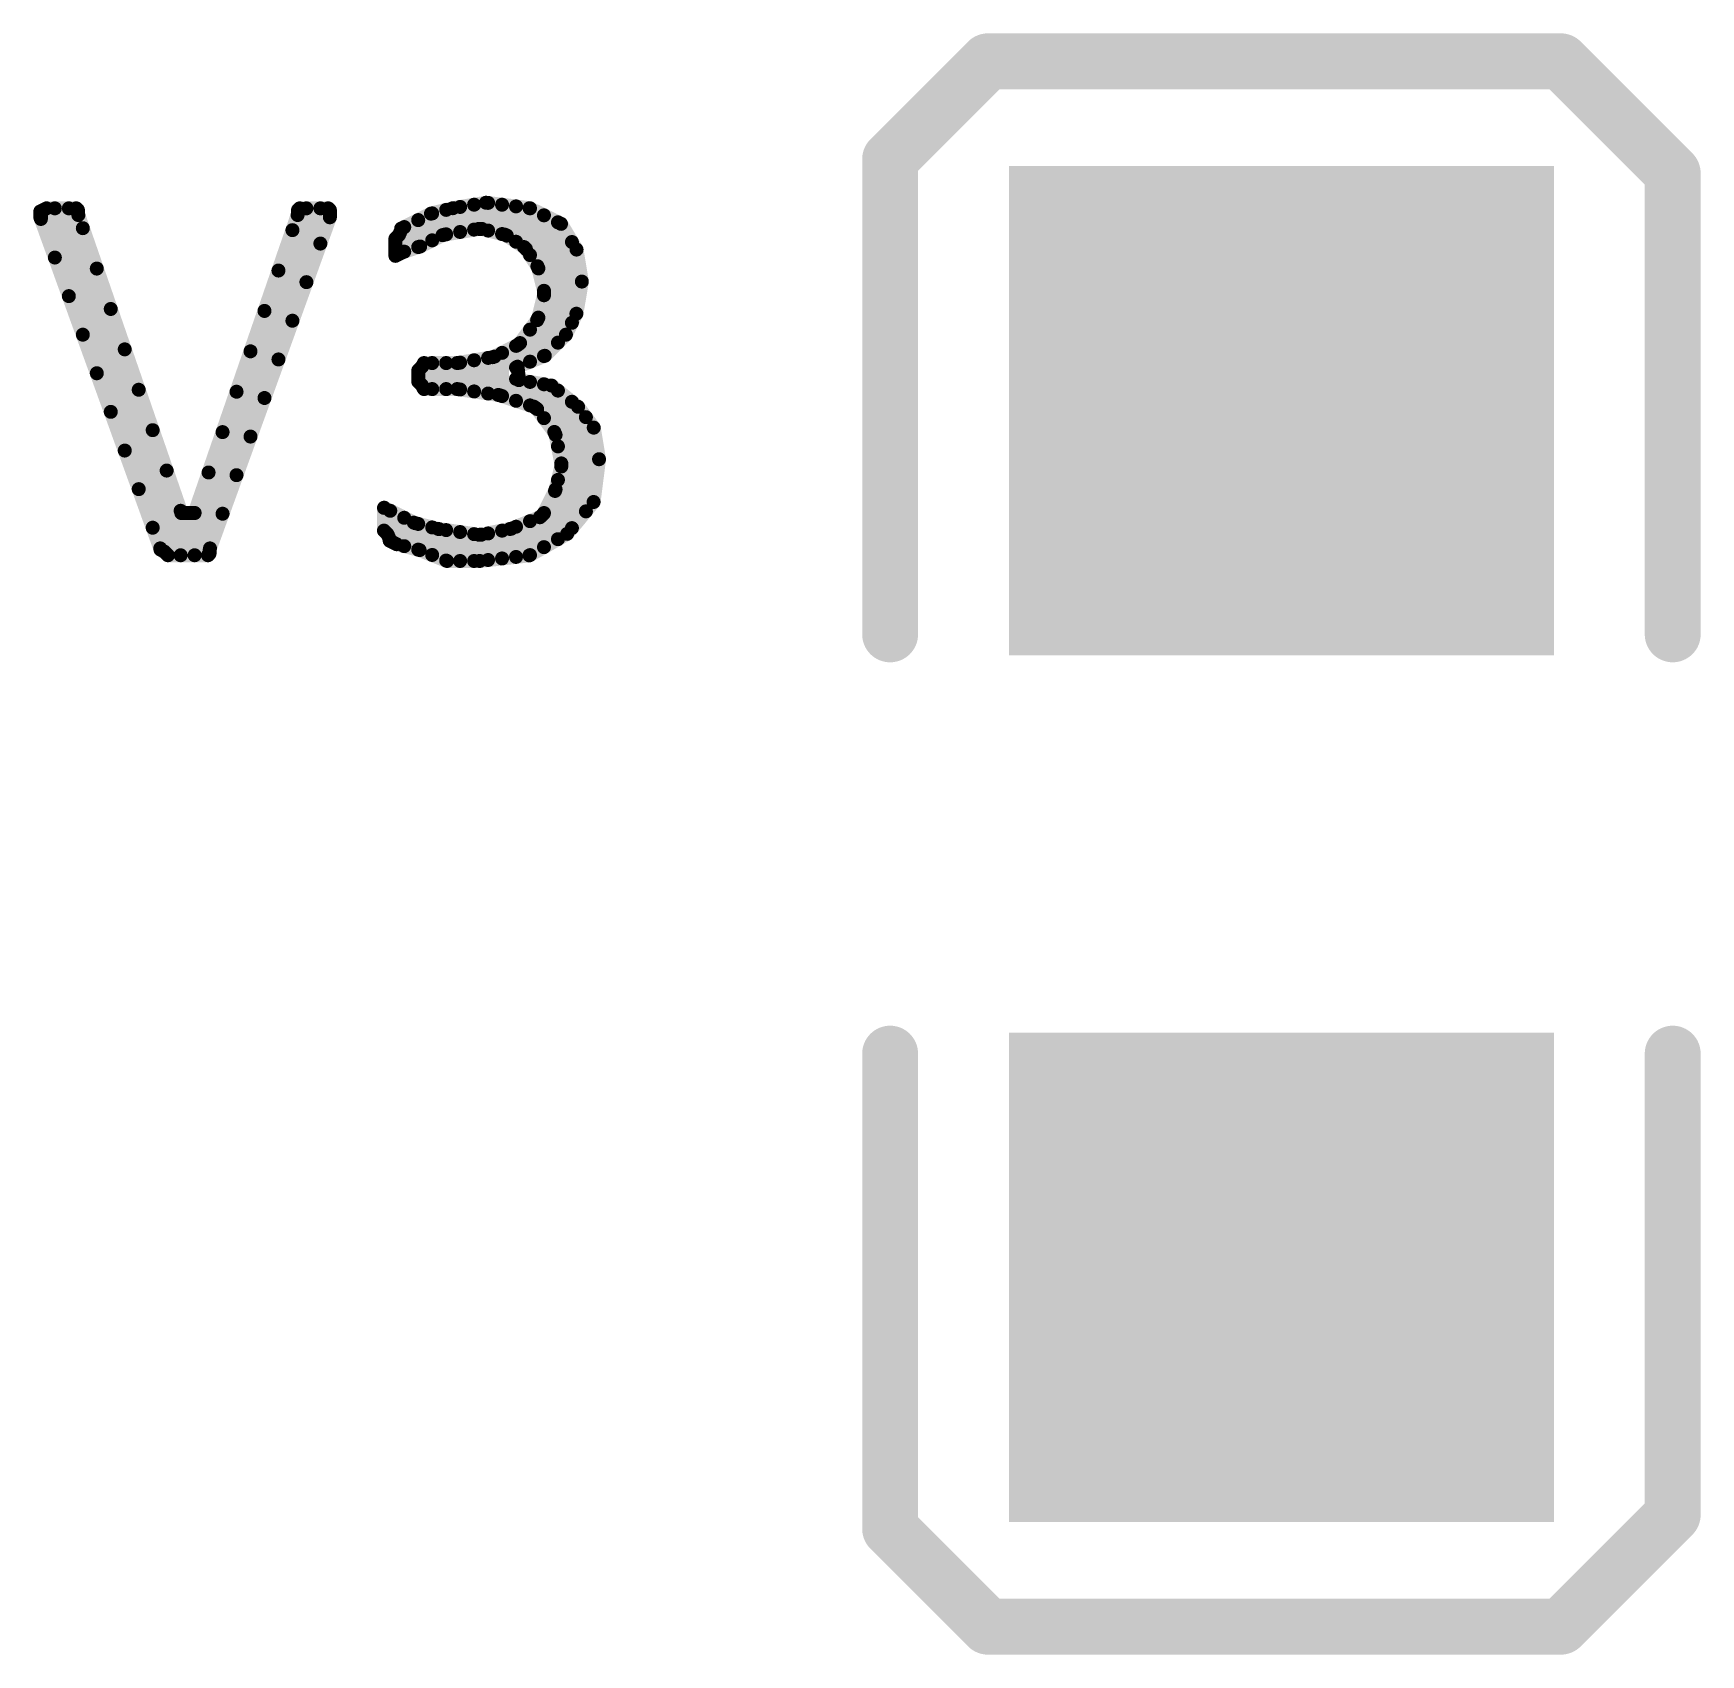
# Model space of a CAD drawing. Extents: x 17.3 to 58.6, y 21.7 to 91.7.
# Drawn here: x 31.431 to 34.462, y 49.577 to 52.523 of the extents above; entities that cross this region are included whole.
import ezdxf

# ---------------------------------------------------------------- set-up
doc = ezdxf.new("R2010")
doc.units = 0
doc.header["$MEASUREMENT"] = 0
doc.layers.get('0').update_dxf_attribs({"linetype": 'CONTINUOUS'})
doc.layers.add('SILKTOP_PHO', color=251, linetype='CONTINUOUS', true_color=0x636466)

# ---------------------------------------------------------------- blocks, each defined once
blk = doc.blocks.new('ROUND_191')
at = {"const_width": 0.0127}
blk.add_lwpolyline([(-0.00635, 0, 1), (0.00635, 0, 1)], format="xyb", close=True, dxfattribs=at)
blk = doc.blocks.new('ROUND_16')
at = {"const_width": 0.0508}
blk.add_lwpolyline([(-0.0254, 0, 1), (0.0254, 0, 1)], format="xyb", close=True, dxfattribs=at)
blk = doc.blocks.new('RECTANGLE_51')
blk.add_solid([(0.4953, 0.4445), (0.4953, -0.4445), (-0.4953, 0.4445), (-0.4953, -0.4445)])

msp = doc.modelspace()

# ---------------------------------------------------------------- linework, layer by layer
at = {"layer": 'SILKTOP_PHO', "color": 251, "true_color": 0x636466}
for points, const_width in [([(32.988758, 52.294536), (33.166558, 52.472336)], 0.1016), ([(33.166558, 52.472336), (34.207958, 52.472336)], 0.1016), ([(34.207958, 52.472336), (34.411158, 52.269136)], 0.1016), ([(32.988758, 51.430936), (32.988758, 52.294536)], 0.1016), ([(34.411158, 52.269136), (34.411158, 51.430936)], 0.1016), ([(31.45536, 52.205128), (31.444184, 52.19954)], 0.0254), ([(31.509462, 52.205128), (31.45536, 52.205128)], 0.0254), ([(31.4706, 52.11572), (31.4706, 52.205128)], 0.0254), ([(31.496, 52.045616), (31.496, 52.205128)], 0.0254), ([(31.51251, 52.20208), (31.509462, 52.205128)], 0.0254), ([(31.915608, 52.205128), (31.91256, 52.20208)], 0.0254), ([(31.967424, 52.205128), (31.915608, 52.205128)], 0.0254), ([(31.9278, 52.071016), (31.9278, 52.205128)], 0.0254), ([(31.9532, 52.14112), (31.9532, 52.205128)], 0.0254), ([(31.970472, 52.20208), (31.967424, 52.205128)], 0.0254), ([(32.193992, 52.205382), (32.154114, 52.195476)], 0.0254), ([(32.25419, 52.215288), (32.193992, 52.205382)], 0.0254), ([(32.2072, 52.162202), (32.2072, 52.207668)], 0.0254), ([(32.2326, 52.16652), (32.2326, 52.211732)], 0.0254), ([(32.333438, 52.205382), (32.25419, 52.215288)], 0.0254), ([(32.258, 52.164742), (32.258, 52.215034)], 0.0254), ([(32.2834, 52.158392), (32.2834, 52.211732)], 0.0254), ([(32.3088, 52.144422), (32.3088, 52.208684)], 0.0254), ([(32.390588, 52.176934), (32.333438, 52.205382)], 0.0254), ([(32.3342, 52.120292), (32.3342, 52.205128)], 0.0254), ([(31.444184, 52.19954), (31.444184, 52.188872)], 0.0254), ([(31.444184, 52.188872), (31.662116, 51.587146)], 0.0254), ([(31.4452, 52.185824), (31.4452, 52.200048)], 0.0254), ([(31.51251, 52.197), (31.51251, 52.20208)], 0.0254), ([(31.513272, 52.192936), (31.51251, 52.197)], 0.0254), ([(31.70047, 51.651408), (31.513272, 52.192936)], 0.0254), ([(31.911798, 52.192936), (31.7246, 51.651408)], 0.0254), ([(31.75254, 51.587146), (31.970472, 52.188872)], 0.0254), ([(31.91256, 52.197), (31.911798, 52.192936)], 0.0254), ([(31.91256, 52.20208), (31.91256, 52.197)], 0.0254), ([(31.970472, 52.188872), (31.970472, 52.20208)], 0.0254), ([(32.154114, 52.195476), (32.100012, 52.168298)], 0.0254), ([(32.131, 52.13477), (32.131, 52.183792)], 0.0254), ([(32.1564, 52.146962), (32.1564, 52.195984)], 0.0254), ([(32.1818, 52.157884), (32.1818, 52.202334)], 0.0254), ([(32.3596, 52.055268), (32.3596, 52.192428)], 0.0254), ([(32.385, 51.961034), (32.385, 52.179728)], 0.0254), ([(32.418782, 52.130198), (32.390588, 52.176934)], 0.0254), ([(31.5214, 51.975512), (31.5214, 52.16906)], 0.0254), ([(31.9024, 52.000912), (31.9024, 52.165504)], 0.0254), ([(32.096202, 52.156868), (32.089598, 52.15001)], 0.0254), ([(32.089598, 52.15001), (32.089598, 52.118768)], 0.0254), ([(32.100012, 52.165758), (32.096202, 52.156868)], 0.0254), ([(32.100012, 52.168298), (32.100012, 52.165758)], 0.0254), ([(32.1056, 52.126388), (32.1056, 52.171092)], 0.0254), ([(32.134556, 52.135786), (32.175196, 52.15636)], 0.0254), ([(32.175196, 52.15636), (32.179006, 52.157376)], 0.0254), ([(32.179006, 52.157376), (32.241236, 52.16779)], 0.0254), ([(32.241236, 52.16779), (32.24657, 52.16779)], 0.0254), ([(32.24657, 52.16779), (32.288226, 52.157376)], 0.0254), ([(32.288226, 52.157376), (32.292036, 52.155598)], 0.0254), ([(32.292036, 52.155598), (32.323278, 52.13477)], 0.0254), ([(32.4104, 51.997102), (32.4104, 52.143914)], 0.0254), ([(32.089598, 52.118768), (32.102298, 52.125118)], 0.0254), ([(32.102298, 52.125118), (32.104076, 52.12588)], 0.0254), ([(32.104076, 52.12588), (32.134556, 52.135786)], 0.0254), ([(32.323278, 52.13477), (32.326834, 52.131214)], 0.0254), ([(32.326834, 52.131214), (32.347662, 52.099972)], 0.0254), ([(32.428434, 52.072032), (32.418782, 52.130198)], 0.0254), ([(31.5468, 51.905408), (31.5468, 52.095654)], 0.0254), ([(31.877, 51.930554), (31.877, 52.092098)], 0.0254), ([(32.347662, 52.099972), (32.34944, 52.095908)], 0.0254), ([(32.34944, 52.095908), (32.359854, 52.054252)], 0.0254), ([(32.359854, 52.054252), (32.359854, 52.048156)], 0.0254), ([(32.418528, 52.013612), (32.428434, 52.072032)], 0.0254), ([(31.5722, 51.835304), (31.5722, 52.022248)], 0.0254), ([(32.359854, 52.048156), (32.34944, 52.0065)], 0.0254), ([(32.3596, 51.93665), (32.3596, 52.04714)], 0.0254), ([(31.8516, 51.86045), (31.8516, 52.018692)], 0.0254), ([(32.347154, 52.001928), (32.316166, 51.960272)], 0.0254), ([(32.34944, 52.0065), (32.347154, 52.001928)], 0.0254), ([(32.399478, 51.975512), (32.418528, 52.013612)], 0.0254), ([(32.316166, 51.960272), (32.311594, 51.956716)], 0.0254), ([(32.3342, 51.92649), (32.3342, 51.984656)], 0.0254), ([(32.361124, 51.937158), (32.399478, 51.975512)], 0.0254), ([(31.5976, 51.764946), (31.5976, 51.948842)], 0.0254), ([(31.8262, 51.790346), (31.8262, 51.945286)], 0.0254), ([(32.266382, 51.934618), (32.203898, 51.924204)], 0.0254), ([(32.258, 51.868578), (32.258, 51.933348)], 0.0254), ([(32.269938, 51.935888), (32.266382, 51.934618)], 0.0254), ([(32.311594, 51.956716), (32.269938, 51.935888)], 0.0254), ([(32.2834, 51.864006), (32.2834, 51.942492)], 0.0254), ([(32.3088, 51.915822), (32.3088, 51.955192)], 0.0254), ([(32.311594, 51.917346), (32.361124, 51.937158)], 0.0254), ([(32.137858, 51.917346), (32.131254, 51.910742)], 0.0254), ([(32.131254, 51.910742), (32.131254, 51.889914)], 0.0254), ([(32.141414, 51.92395), (32.137858, 51.917346)], 0.0254), ([(32.201866, 51.92395), (32.141414, 51.92395)], 0.0254), ([(32.1564, 51.876706), (32.1564, 51.92395)], 0.0254), ([(32.1818, 51.876706), (32.1818, 51.92395)], 0.0254), ([(32.203898, 51.924204), (32.201866, 51.92395)], 0.0254), ([(32.2072, 51.875944), (32.2072, 51.924712)], 0.0254), ([(32.2326, 51.872388), (32.2326, 51.92903)], 0.0254), ([(32.314134, 51.892962), (32.311594, 51.917346)], 0.0254), ([(31.623, 51.694842), (31.623, 51.875436)], 0.0254), ([(31.8008, 51.720242), (31.8008, 51.87188)], 0.0254), ([(32.131254, 51.889914), (32.137858, 51.88331)], 0.0254), ([(32.137858, 51.88331), (32.141414, 51.876706)], 0.0254), ([(32.141414, 51.876706), (32.201866, 51.876706)], 0.0254), ([(32.201866, 51.876706), (32.203644, 51.876452)], 0.0254), ([(32.203644, 51.876452), (32.276542, 51.866038)], 0.0254), ([(32.3088, 51.85537), (32.3088, 51.895248)], 0.0254), ([(32.373316, 51.883056), (32.314134, 51.892962)], 0.0254), ([(32.3342, 51.846988), (32.3342, 51.88966)], 0.0254), ([(32.3596, 51.823874), (32.3596, 51.885342)], 0.0254), ([(32.421576, 51.844448), (32.373316, 51.883056)], 0.0254), ([(32.385, 51.772566), (32.385, 51.873912)], 0.0254), ([(32.276542, 51.866038), (32.278574, 51.86553)], 0.0254), ([(32.278574, 51.86553), (32.341058, 51.844702)], 0.0254), ([(32.341058, 51.844702), (32.347154, 51.840384)], 0.0254), ([(32.347154, 51.840384), (32.378396, 51.798728)], 0.0254), ([(32.4104, 51.623976), (32.4104, 51.853592)], 0.0254), ([(32.450024, 51.806602), (32.421576, 51.844448)], 0.0254), ([(32.4358, 51.654456), (32.4358, 51.825652)], 0.0254), ([(31.6484, 51.624738), (31.6484, 51.80203)], 0.0254), ([(31.7754, 51.650138), (31.7754, 51.798474)], 0.0254), ([(32.378396, 51.798728), (32.380682, 51.793394)], 0.0254), ([(32.380682, 51.793394), (32.391096, 51.741578)], 0.0254), ([(32.459676, 51.749198), (32.450024, 51.806602)], 0.0254), ([(32.44977, 51.671474), (32.459676, 51.749198)], 0.0254), ([(31.6738, 51.576986), (31.6738, 51.728624)], 0.0254), ([(31.75, 51.575716), (31.75, 51.725068)], 0.0254), ([(32.391096, 51.73599), (32.380682, 51.694334)], 0.0254), ([(32.391096, 51.741578), (32.391096, 51.73599)], 0.0254), ([(32.379666, 51.69154), (32.358838, 51.649884)], 0.0254), ([(32.380682, 51.694334), (32.379666, 51.69154)], 0.0254), ([(32.385, 51.60391), (32.385, 51.711606)], 0.0254), ([(32.069024, 51.66106), (32.06877, 51.660806)], 0.0254), ([(32.06877, 51.660806), (32.06877, 51.619404)], 0.0254), ([(32.123126, 51.633882), (32.069024, 51.66106)], 0.0254), ([(32.401764, 51.613562), (32.44977, 51.671474)], 0.0254), ([(31.6992, 51.5747), (31.6992, 51.655472)], 0.0254), ([(31.7246, 51.651408), (31.70047, 51.651408)], 0.0254), ([(31.7246, 51.5747), (31.7246, 51.651662)], 0.0254), ([(32.0802, 51.600608), (32.0802, 51.655472)], 0.0254), ([(32.1056, 51.59121), (32.1056, 51.642772)], 0.0254), ([(32.12592, 51.632866), (32.123126, 51.633882)], 0.0254), ([(32.167576, 51.622452), (32.12592, 51.632866)], 0.0254), ([(32.131, 51.58486), (32.131, 51.631596)], 0.0254), ([(32.352234, 51.643788), (32.300164, 51.62296)], 0.0254), ([(32.3342, 51.574954), (32.3342, 51.636676)], 0.0254), ([(32.358838, 51.649884), (32.352234, 51.643788)], 0.0254), ([(32.3596, 51.589432), (32.3596, 51.651408)], 0.0254), ([(32.06877, 51.619404), (32.075374, 51.612546)], 0.0254), ([(32.075374, 51.612546), (32.079184, 51.603656)], 0.0254), ([(32.079184, 51.603656), (32.079184, 51.601116)], 0.0254), ([(32.079184, 51.601116), (32.09163, 51.594766)], 0.0254), ([(32.1564, 51.575208), (32.1564, 51.625246)], 0.0254), ([(32.168846, 51.622198), (32.167576, 51.622452)], 0.0254), ([(32.241744, 51.611784), (32.168846, 51.622198)], 0.0254), ([(32.1818, 51.565048), (32.1818, 51.62042)], 0.0254), ([(32.2072, 51.564286), (32.2072, 51.616864)], 0.0254), ([(32.2326, 51.564286), (32.2326, 51.613054)], 0.0254), ([(32.245808, 51.612038), (32.241744, 51.611784)], 0.0254), ([(32.297878, 51.622452), (32.245808, 51.612038)], 0.0254), ([(32.258, 51.566064), (32.258, 51.614324)], 0.0254), ([(32.2834, 51.568858), (32.2834, 51.619404)], 0.0254), ([(32.300164, 51.62296), (32.297878, 51.622452)], 0.0254), ([(32.3088, 51.571652), (32.3088, 51.626516)], 0.0254), ([(32.333184, 51.574446), (32.401764, 51.613562)], 0.0254), ([(31.662116, 51.587146), (31.662624, 51.58486)], 0.0254), ([(31.662624, 51.58486), (31.669482, 51.581304)], 0.0254), ([(31.669482, 51.581304), (31.676086, 51.5747)], 0.0254), ([(31.676086, 51.5747), (31.748984, 51.5747)], 0.0254), ([(31.748984, 51.5747), (31.751778, 51.577748)], 0.0254), ([(31.751778, 51.582828), (31.75254, 51.587146)], 0.0254), ([(31.751778, 51.577748), (31.751778, 51.582828)], 0.0254), ([(32.09163, 51.594766), (32.132016, 51.584606)], 0.0254), ([(32.132016, 51.584606), (32.13354, 51.584098)], 0.0254), ([(32.13354, 51.584098), (32.183324, 51.564286)], 0.0254), ([(32.24276, 51.564286), (32.333184, 51.574446)], 0.0254), ([(32.183324, 51.564286), (32.24276, 51.564286)], 0.0254), ([(32.988758, 50.668936), (32.988758, 49.805336)], 0.1016), ([(34.411158, 49.830736), (34.411158, 50.668936)], 0.1016), ([(32.988758, 49.805336), (33.166558, 49.627536)], 0.1016), ([(34.207958, 49.627536), (34.411158, 49.830736)], 0.1016), ([(33.166558, 49.627536), (34.207958, 49.627536)], 0.1016)]:
    msp.add_lwpolyline(points, dxfattribs=dict(at, const_width=const_width))

# ---------------------------------------------------------------- block references
for p in [(33.699958, 51.837336), (33.699958, 50.262536)]:
    msp.add_blockref('RECTANGLE_51', p)
for name, p in [('ROUND_16', (33.166558, 52.472336)), ('ROUND_16', (34.207958, 52.472336)), ('ROUND_16', (32.988758, 52.294536)), ('ROUND_16', (34.411158, 52.269136)), ('ROUND_191', (31.45536, 52.205128)), ('ROUND_191', (31.4706, 52.205128)), ('ROUND_191', (31.496, 52.205128)), ('ROUND_191', (31.509462, 52.205128)), ('ROUND_191', (31.915608, 52.205128)), ('ROUND_191', (31.9278, 52.205128)), ('ROUND_191', (31.9532, 52.205128)), ('ROUND_191', (31.967424, 52.205128)), ('ROUND_191', (32.193992, 52.205382)), ('ROUND_191', (32.2072, 52.207668)), ('ROUND_191', (32.2326, 52.211732)), ('ROUND_191', (32.25419, 52.215288)), ('ROUND_191', (32.258, 52.215034)), ('ROUND_191', (32.2834, 52.211732)), ('ROUND_191', (32.3088, 52.208684)), ('ROUND_191', (32.333438, 52.205382)), ('ROUND_191', (32.3342, 52.205128)), ('ROUND_191', (31.444184, 52.19954)), ('ROUND_191', (31.444184, 52.188872)), ('ROUND_191', (31.4452, 52.200048)), ('ROUND_191', (31.4452, 52.185824)), ('ROUND_191', (31.51251, 52.20208)), ('ROUND_191', (31.51251, 52.197)), ('ROUND_191', (31.513272, 52.192936)), ('ROUND_191', (31.911798, 52.192936)), ('ROUND_191', (31.91256, 52.20208)), ('ROUND_191', (31.91256, 52.197)), ('ROUND_191', (31.970472, 52.20208)), ('ROUND_191', (31.970472, 52.20208)), ('ROUND_191', (31.970472, 52.188872)), ('ROUND_191', (32.131, 52.183792)), ('ROUND_191', (32.154114, 52.195476)), ('ROUND_191', (32.1564, 52.195984)), ('ROUND_191', (32.1818, 52.202334)), ('ROUND_191', (32.3596, 52.192428)), ('ROUND_191', (32.385, 52.179728)), ('ROUND_191', (32.390588, 52.176934)), ('ROUND_191', (31.5214, 52.16906)), ('ROUND_191', (31.9024, 52.165504)), ('ROUND_191', (32.089598, 52.15001)), ('ROUND_191', (32.096202, 52.156868)), ('ROUND_191', (32.100012, 52.168298)), ('ROUND_191', (32.100012, 52.165758)), ('ROUND_191', (32.1056, 52.171092)), ('ROUND_191', (32.1564, 52.146962)), ('ROUND_191', (32.175196, 52.15636)), ('ROUND_191', (32.179006, 52.157376)), ('ROUND_191', (32.179006, 52.157376)), ('ROUND_191', (32.1818, 52.157884)), ('ROUND_191', (32.2072, 52.162202)), ('ROUND_191', (32.2326, 52.16652)), ('ROUND_191', (32.241236, 52.16779)), ('ROUND_191', (32.24657, 52.16779)), ('ROUND_191', (32.258, 52.164742)), ('ROUND_191', (32.2834, 52.158392)), ('ROUND_191', (32.288226, 52.157376)), ('ROUND_191', (32.292036, 52.155598)), ('ROUND_191', (32.3088, 52.144422)), ('ROUND_191', (32.4104, 52.143914)), ('ROUND_191', (31.4706, 52.11572)), ('ROUND_191', (31.9532, 52.14112)), ('ROUND_191', (32.089598, 52.118768)), ('ROUND_191', (32.102298, 52.125118)), ('ROUND_191', (32.104076, 52.12588)), ('ROUND_191', (32.1056, 52.126388)), ('ROUND_191', (32.131, 52.13477)), ('ROUND_191', (32.134556, 52.135786)), ('ROUND_191', (32.323278, 52.13477)), ('ROUND_191', (32.326834, 52.131214)), ('ROUND_191', (32.3342, 52.120292)), ('ROUND_191', (32.418782, 52.130198)), ('ROUND_191', (31.5468, 52.095654)), ('ROUND_191', (31.877, 52.092098)), ('ROUND_191', (32.347662, 52.099972)), ('ROUND_191', (32.34944, 52.095908)), ('ROUND_191', (31.9278, 52.071016)), ('ROUND_191', (32.3596, 52.055268)), ('ROUND_191', (32.359854, 52.054252)), ('ROUND_191', (32.428434, 52.072032)), ('ROUND_191', (31.496, 52.045616)), ('ROUND_191', (31.5722, 52.022248)), ('ROUND_191', (32.3596, 52.04714)), ('ROUND_191', (32.359854, 52.048156)), ('ROUND_191', (31.8516, 52.018692)), ('ROUND_191', (31.9024, 52.000912)), ('ROUND_191', (32.347154, 52.001928)), ('ROUND_191', (32.34944, 52.0065)), ('ROUND_191', (32.4104, 51.997102)), ('ROUND_191', (32.418528, 52.013612)), ('ROUND_191', (31.5214, 51.975512)), ('ROUND_191', (32.316166, 51.960272)), ('ROUND_191', (32.3342, 51.984656)), ('ROUND_191', (32.385, 51.961034)), ('ROUND_191', (32.399478, 51.975512)), ('ROUND_191', (31.5976, 51.948842)), ('ROUND_191', (31.8262, 51.945286)), ('ROUND_191', (31.877, 51.930554)), ('ROUND_191', (32.258, 51.933348)), ('ROUND_191', (32.266382, 51.934618)), ('ROUND_191', (32.269938, 51.935888)), ('ROUND_191', (32.2834, 51.942492)), ('ROUND_191', (32.3088, 51.955192)), ('ROUND_191', (32.311594, 51.956716)), ('ROUND_191', (32.3596, 51.93665)), ('ROUND_191', (32.361124, 51.937158)), ('ROUND_191', (31.5468, 51.905408)), ('ROUND_191', (32.131254, 51.910742)), ('ROUND_191', (32.137858, 51.917346)), ('ROUND_191', (32.141414, 51.92395)), ('ROUND_191', (32.1564, 51.92395)), ('ROUND_191', (32.1818, 51.92395)), ('ROUND_191', (32.201866, 51.92395)), ('ROUND_191', (32.203898, 51.924204)), ('ROUND_191', (32.2072, 51.924712)), ('ROUND_191', (32.2326, 51.92903)), ('ROUND_191', (32.3088, 51.915822)), ('ROUND_191', (32.311594, 51.917346)), ('ROUND_191', (32.3342, 51.92649)), ('ROUND_191', (31.623, 51.875436)), ('ROUND_191', (31.8008, 51.87188)), ('ROUND_191', (32.131254, 51.889914)), ('ROUND_191', (32.137858, 51.88331)), ('ROUND_191', (32.141414, 51.876706)), ('ROUND_191', (32.1564, 51.876706)), ('ROUND_191', (32.1818, 51.876706)), ('ROUND_191', (32.201866, 51.876706)), ('ROUND_191', (32.203644, 51.876452)), ('ROUND_191', (32.2072, 51.875944)), ('ROUND_191', (32.2326, 51.872388)), ('ROUND_191', (32.3088, 51.895248)), ('ROUND_191', (32.314134, 51.892962)), ('ROUND_191', (32.3342, 51.88966)), ('ROUND_191', (32.3596, 51.885342)), ('ROUND_191', (32.373316, 51.883056)), ('ROUND_191', (32.385, 51.873912)), ('ROUND_191', (31.8516, 51.86045)), ('ROUND_191', (32.258, 51.868578)), ('ROUND_191', (32.276542, 51.866038)), ('ROUND_191', (32.278574, 51.86553)), ('ROUND_191', (32.2834, 51.864006)), ('ROUND_191', (32.3088, 51.85537)), ('ROUND_191', (32.3342, 51.846988)), ('ROUND_191', (32.341058, 51.844702)), ('ROUND_191', (32.347154, 51.840384)), ('ROUND_191', (32.4104, 51.853592)), ('ROUND_191', (32.421576, 51.844448)), ('ROUND_191', (31.5722, 51.835304)), ('ROUND_191', (32.3596, 51.823874)), ('ROUND_191', (32.4358, 51.825652)), ('ROUND_191', (31.6484, 51.80203)), ('ROUND_191', (31.7754, 51.798474)), ('ROUND_191', (31.8262, 51.790346)), ('ROUND_191', (32.378396, 51.798728)), ('ROUND_191', (32.380682, 51.793394)), ('ROUND_191', (32.450024, 51.806602)), ('ROUND_191', (31.5976, 51.764946)), ('ROUND_191', (32.385, 51.772566)), ('ROUND_191', (32.459676, 51.749198)), ('ROUND_191', (32.459676, 51.749198)), ('ROUND_191', (31.6738, 51.728624)), ('ROUND_191', (31.75, 51.725068)), ('ROUND_191', (31.8008, 51.720242)), ('ROUND_191', (32.391096, 51.741578)), ('ROUND_191', (32.391096, 51.73599)), ('ROUND_191', (31.623, 51.694842)), ('ROUND_191', (32.379666, 51.69154)), ('ROUND_191', (32.380682, 51.694334)), ('ROUND_191', (32.385, 51.711606)), ('ROUND_191', (32.06877, 51.660806)), ('ROUND_191', (32.069024, 51.66106)), ('ROUND_191', (32.44977, 51.671474)), ('ROUND_191', (31.6992, 51.655472)), ('ROUND_191', (31.70047, 51.651408)), ('ROUND_191', (31.70047, 51.651408)), ('ROUND_191', (31.7246, 51.651662)), ('ROUND_191', (31.7246, 51.651408)), ('ROUND_191', (31.7246, 51.651408)), ('ROUND_191', (31.7754, 51.650138)), ('ROUND_191', (32.0802, 51.655472)), ('ROUND_191', (32.1056, 51.642772)), ('ROUND_191', (32.123126, 51.633882)), ('ROUND_191', (32.12592, 51.632866)), ('ROUND_191', (32.131, 51.631596)), ('ROUND_191', (32.3342, 51.636676)), ('ROUND_191', (32.352234, 51.643788)), ('ROUND_191', (32.358838, 51.649884)), ('ROUND_191', (32.3596, 51.651408)), ('ROUND_191', (32.4358, 51.654456)), ('ROUND_191', (31.6484, 51.624738)), ('ROUND_191', (32.06877, 51.619404)), ('ROUND_191', (32.075374, 51.612546)), ('ROUND_191', (32.079184, 51.603656)), ('ROUND_191', (32.079184, 51.601116)), ('ROUND_191', (32.0802, 51.600608)), ('ROUND_191', (32.1564, 51.625246)), ('ROUND_191', (32.167576, 51.622452)), ('ROUND_191', (32.168846, 51.622198)), ('ROUND_191', (32.1818, 51.62042)), ('ROUND_191', (32.2072, 51.616864)), ('ROUND_191', (32.2326, 51.613054)), ('ROUND_191', (32.241744, 51.611784)), ('ROUND_191', (32.245808, 51.612038)), ('ROUND_191', (32.258, 51.614324)), ('ROUND_191', (32.2834, 51.619404)), ('ROUND_191', (32.297878, 51.622452)), ('ROUND_191', (32.300164, 51.62296)), ('ROUND_191', (32.3088, 51.626516)), ('ROUND_191', (32.385, 51.60391)), ('ROUND_191', (32.401764, 51.613562)), ('ROUND_191', (32.4104, 51.623976)), ('ROUND_191', (31.662116, 51.587146)), ('ROUND_191', (31.662624, 51.58486)), ('ROUND_191', (31.669482, 51.581304)), ('ROUND_191', (31.6738, 51.576986)), ('ROUND_191', (31.676086, 51.5747)), ('ROUND_191', (31.6992, 51.5747)), ('ROUND_191', (31.7246, 51.5747)), ('ROUND_191', (31.748984, 51.5747)), ('ROUND_191', (31.75, 51.575716)), ('ROUND_191', (31.751778, 51.582828)), ('ROUND_191', (31.751778, 51.577748)), ('ROUND_191', (31.75254, 51.587146)), ('ROUND_191', (32.09163, 51.594766)), ('ROUND_191', (32.1056, 51.59121)), ('ROUND_191', (32.131, 51.58486)), ('ROUND_191', (32.132016, 51.584606)), ('ROUND_191', (32.13354, 51.584098)), ('ROUND_191', (32.1564, 51.575208)), ('ROUND_191', (32.258, 51.566064)), ('ROUND_191', (32.2834, 51.568858)), ('ROUND_191', (32.3088, 51.571652)), ('ROUND_191', (32.333184, 51.574446)), ('ROUND_191', (32.3342, 51.574954)), ('ROUND_191', (32.3596, 51.589432)), ('ROUND_191', (32.1818, 51.565048)), ('ROUND_191', (32.183324, 51.564286)), ('ROUND_191', (32.2072, 51.564286)), ('ROUND_191', (32.2326, 51.564286)), ('ROUND_191', (32.24276, 51.564286)), ('ROUND_16', (32.988758, 51.430936)), ('ROUND_16', (34.411158, 51.430936)), ('ROUND_16', (32.988758, 50.668936)), ('ROUND_16', (34.411158, 50.668936)), ('ROUND_16', (32.988758, 49.805336)), ('ROUND_16', (34.411158, 49.830736)), ('ROUND_16', (33.166558, 49.627536)), ('ROUND_16', (34.207958, 49.627536))]:
    msp.add_blockref(name, p, dxfattribs=at)

doc.saveas('drawing.dxf')
